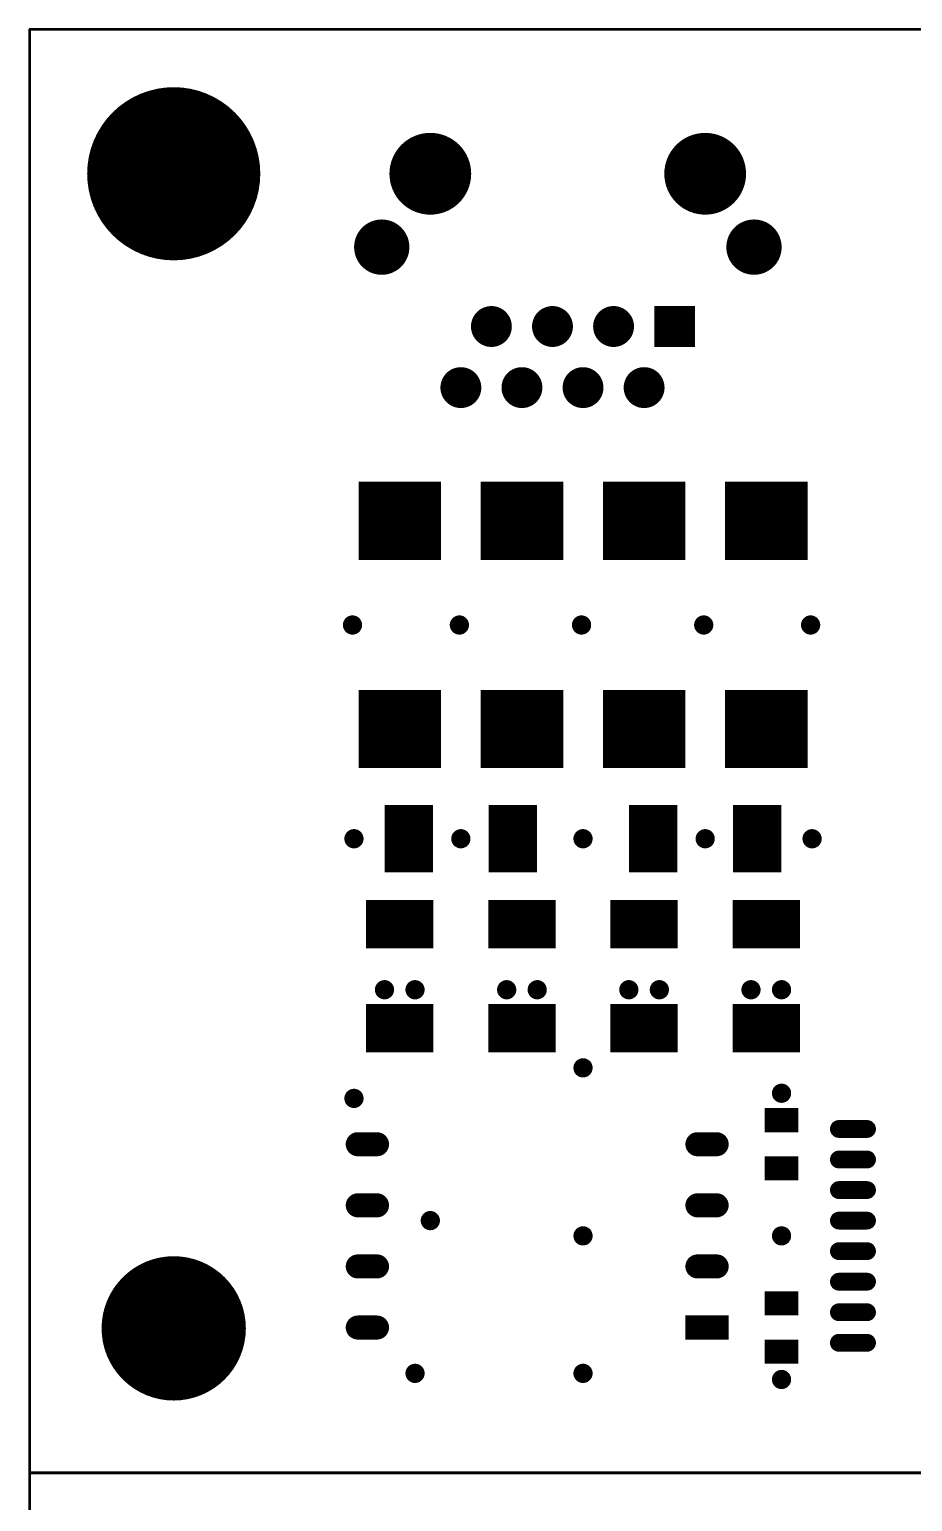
# Model space of a CAD drawing. Extents: x -61 to 101, y -94 to 26.
# Drawn here: x -61.1 to -24.4, y -35.2 to 26 of the extents above; entities that cross this region are included whole.
import ezdxf

# ---------------------------------------------------------------- set-up
doc = ezdxf.new("R2010")
doc.units = 0
doc.header["$MEASUREMENT"] = 0
doc.layers.add('BOARD', color=5, linetype='CONTINUOUS', lineweight=50)
doc.layers.add('TOP', color=74, linetype='CONTINUOUS')

msp = doc.modelspace()

# ---------------------------------------------------------------- linework, layer by layer
at = {"layer": 'BOARD', "color": 4, "linetype": 'ByBlock'}
msp.add_line((-61.12, -33.975), (100.88, -33.975), dxfattribs=at)
at = {"layer": 'BOARD'}
for points in [[(-61.12, -33.975), (100.88, -33.975), (100.88, 26.025), (-61.12, 26.025)], [(100.88, -33.975), (-61.12, -33.975), (-61.12, -93.975), (100.88, -93.975)]]:
    msp.add_lwpolyline(points, close=True, dxfattribs=at)
at = {"layer": 'TOP', "const_width": 0.2}
for points in [[(-55.12, 16.525, 1), (-55.12, 23.525, 1)], [(-55.12, 22.525, 1), (-55.12, 23.125, 1)], [(-57.1, 21.705, 1), (-57.1, 22.305, 1)], [(-53.14, 21.705, 1), (-53.14, 22.305, 1)], [(-44.45, 18.425, 1), (-44.45, 21.625, 1)], [(-33.02, 18.425, 1), (-33.02, 21.625, 1)], [(-57.92, 19.725, 1), (-57.92, 20.325, 1)], [(-52.32, 19.725, 1), (-52.32, 20.325, 1)], [(-57.1, 17.745, 1), (-57.1, 18.345, 1)], [(-53.14, 17.745, 1), (-53.14, 18.345, 1)], [(-46.47, 15.925, 1), (-46.47, 18.025, 1)], [(-30.99, 15.925, 1), (-30.99, 18.025, 1)], [(-55.12, 16.925, 1), (-55.12, 17.525, 1)], [(-41.91, 12.925, 1), (-41.91, 14.425, 1)], [(-39.37, 12.925, 1), (-39.37, 14.425, 1)], [(-36.83, 12.925, 1), (-36.83, 14.425, 1)], [(-43.18, 10.385, 1), (-43.18, 11.885, 1)], [(-40.64, 10.385, 1), (-40.64, 11.885, 1)], [(-38.1, 10.385, 1), (-38.1, 11.885, 1)], [(-35.56, 10.385, 1), (-35.56, 11.885, 1)], [(-47.686, 0.966, 1), (-47.686, 1.566, 1)], [(-43.241, 0.966, 1), (-43.241, 1.566, 1)], [(-38.161, 0.966, 1), (-38.161, 1.566, 1)], [(-33.081, 0.966, 1), (-33.081, 1.566, 1)], [(-28.636, 0.966, 1), (-28.636, 1.566, 1)], [(-47.625, -7.92, 1), (-47.625, -7.32, 1)], [(-43.18, -7.92, 1), (-43.18, -7.32, 1)], [(-38.1, -7.92, 1), (-38.1, -7.32, 1)], [(-33.02, -7.92, 1), (-33.02, -7.32, 1)], [(-28.575, -7.92, 1), (-28.575, -7.32, 1)], [(-46.355, -14.197, 1), (-46.355, -13.597, 1)], [(-45.085, -14.197, 1), (-45.085, -13.597, 1)], [(-41.275, -14.197, 1), (-41.275, -13.597, 1)], [(-40.005, -14.197, 1), (-40.005, -13.597, 1)], [(-36.195, -14.197, 1), (-36.195, -13.597, 1)], [(-34.925, -14.197, 1), (-34.925, -13.597, 1)], [(-31.115, -14.197, 1), (-31.115, -13.597, 1)], [(-29.845, -14.197, 1), (-29.845, -13.597, 1)], [(-38.1, -17.445, 1), (-38.1, -16.845, 1)], [(-47.625, -18.715, 1), (-47.625, -18.115, 1)], [(-29.845, -18.5, 1), (-29.845, -17.9, 1)], [(-27.46, -19.955, -1), (-27.46, -19.415), (-26.29, -19.415, -1), (-26.29, -19.955)], [(-47.467, -20.72, -1), (-47.467, -19.92), (-46.667, -19.92, -1), (-46.667, -20.72)], [(-33.343, -20.72, -1), (-33.343, -19.92), (-32.543, -19.92, -1), (-32.543, -20.72)], [(-27.46, -21.225, -1), (-27.46, -20.685), (-26.29, -20.685, -1), (-26.29, -21.225)], [(-27.46, -22.495, -1), (-27.46, -21.955), (-26.29, -21.955, -1), (-26.29, -22.495)], [(-47.467, -23.26, -1), (-47.467, -22.46), (-46.667, -22.46, -1), (-46.667, -23.26)], [(-33.343, -23.26, -1), (-33.343, -22.46), (-32.543, -22.46, -1), (-32.543, -23.26)], [(-44.45, -23.795, 1), (-44.45, -23.195, 1)], [(-27.46, -23.765, -1), (-27.46, -23.225), (-26.29, -23.225, -1), (-26.29, -23.765)], [(-38.1, -24.43, 1), (-38.1, -23.83, 1)], [(-29.845, -24.43, 1), (-29.845, -23.83, 1)], [(-27.46, -25.035, -1), (-27.46, -24.495), (-26.29, -24.495, -1), (-26.29, -25.035)], [(-55.12, -30.875, 1), (-55.12, -25.075, 1)], [(-47.467, -25.8, -1), (-47.467, -25), (-46.667, -25, -1), (-46.667, -25.8)], [(-33.343, -25.8, -1), (-33.343, -25), (-32.543, -25, -1), (-32.543, -25.8)], [(-27.46, -26.305, -1), (-27.46, -25.765), (-26.29, -25.765, -1), (-26.29, -26.305)], [(-47.467, -28.34, -1), (-47.467, -27.54), (-46.667, -27.54, -1), (-46.667, -28.34)], [(-27.46, -27.575, -1), (-27.46, -27.035), (-26.29, -27.035, -1), (-26.29, -27.575)], [(-27.46, -28.845, -1), (-27.46, -28.305), (-26.29, -28.305, -1), (-26.29, -28.845)], [(-45.085, -30.145, 1), (-45.085, -29.545, 1)], [(-38.1, -30.145, 1), (-38.1, -29.545, 1)], [(-29.845, -30.4, 1), (-29.845, -29.8, 1)]]:
    msp.add_lwpolyline(points, format="xyb", close=True, dxfattribs=at)
for points in [[(-56.592, 23.2), (-53.648, 23.2)], [(-56.047, 23.4), (-54.193, 23.4)], [(-57.49, 22.6), (-52.75, 22.6)], [(-57.252, 22.8), (-52.988, 22.8)], [(-56.963, 23), (-53.277, 23)], [(-55.418, 22.8), (-54.822, 22.8)], [(-55.363, 23), (-54.877, 23)], [(-55.318, 22.6), (-54.922, 22.6)], [(-58.009, 22), (-52.231, 22)], [(-57.862, 22.2), (-52.378, 22.2)], [(-57.69, 22.4), (-52.55, 22.4)], [(-57.399, 22), (-56.801, 22)], [(-57.327, 22.2), (-56.873, 22.2)], [(-53.439, 22), (-52.841, 22)], [(-53.367, 22.2), (-52.913, 22.2)], [(-58.338, 21.4), (-51.902, 21.4)], [(-58.245, 21.6), (-51.995, 21.6)], [(-58.136, 21.8), (-52.104, 21.8)], [(-57.319, 21.8), (-56.881, 21.8)], [(-53.359, 21.8), (-52.921, 21.8)], [(-45.268, 21.4), (-43.632, 21.4)], [(-44.731, 21.6), (-44.169, 21.6)], [(-33.838, 21.4), (-32.202, 21.4)], [(-33.301, 21.6), (-32.739, 21.6)], [(-58.533, 20.8), (-51.707, 20.8)], [(-58.481, 21), (-51.759, 21)], [(-58.416, 21.2), (-51.824, 21.2)], [(-45.849, 20.8), (-43.051, 20.8)], [(-45.718, 21), (-43.182, 21)], [(-45.535, 21.2), (-43.365, 21.2)], [(-34.419, 20.8), (-31.621, 20.8)], [(-34.288, 21), (-31.752, 21)], [(-34.105, 21.2), (-31.935, 21.2)], [(-58.615, 20.2), (-51.625, 20.2)], [(-58.599, 20.4), (-51.641, 20.4)], [(-58.572, 20.6), (-51.668, 20.6)], [(-58.163, 20.2), (-57.677, 20.2)], [(-52.563, 20.2), (-52.077, 20.2)], [(-46.04, 20.2), (-42.86, 20.2)], [(-46.005, 20.4), (-42.895, 20.4)], [(-45.943, 20.6), (-42.957, 20.6)], [(-34.61, 20.2), (-31.43, 20.2)], [(-34.575, 20.4), (-31.465, 20.4)], [(-34.513, 20.6), (-31.527, 20.6)], [(-58.619, 20), (-51.621, 20)], [(-58.612, 19.8), (-51.628, 19.8)], [(-58.594, 19.6), (-51.646, 19.6)], [(-58.218, 20), (-57.622, 20)], [(-58.118, 19.8), (-57.722, 19.8)], [(-52.618, 20), (-52.022, 20)], [(-52.518, 19.8), (-52.122, 19.8)], [(-46.049, 20), (-42.851, 20)], [(-46.034, 19.8), (-42.866, 19.8)], [(-45.992, 19.6), (-42.908, 19.6)], [(-34.619, 20), (-31.421, 20)], [(-34.604, 19.8), (-31.436, 19.8)], [(-34.562, 19.6), (-31.478, 19.6)], [(-58.563, 19.4), (-51.677, 19.4)], [(-58.521, 19.2), (-51.719, 19.2)], [(-58.466, 19), (-51.774, 19)], [(-45.922, 19.4), (-42.978, 19.4)], [(-45.82, 19.2), (-43.08, 19.2)], [(-45.678, 19), (-43.222, 19)], [(-34.492, 19.4), (-31.548, 19.4)], [(-34.39, 19.2), (-31.65, 19.2)], [(-34.248, 19), (-31.792, 19)], [(-58.398, 18.8), (-51.842, 18.8)], [(-58.316, 18.6), (-51.924, 18.6)], [(-58.219, 18.4), (-52.021, 18.4)], [(-45.479, 18.8), (-43.421, 18.8)], [(-45.177, 18.6), (-43.723, 18.6)], [(-34.049, 18.8), (-31.991, 18.8)], [(-33.747, 18.6), (-32.293, 18.6)], [(-58.106, 18.2), (-52.134, 18.2)], [(-57.974, 18), (-52.266, 18)], [(-57.821, 17.8), (-52.419, 17.8)], [(-57.396, 18), (-56.804, 18)], [(-57.356, 18.2), (-56.844, 18.2)], [(-57.273, 17.8), (-56.927, 17.8)], [(-53.436, 18), (-52.844, 18)], [(-53.396, 18.2), (-52.884, 18.2)], [(-53.313, 17.8), (-52.967, 17.8)], [(-47.119, 17.8), (-45.821, 17.8)], [(-46.697, 18), (-46.243, 18)], [(-31.639, 17.8), (-30.341, 17.8)], [(-31.217, 18), (-30.763, 18)], [(-57.643, 17.6), (-52.597, 17.6)], [(-57.435, 17.4), (-52.805, 17.4)], [(-57.186, 17.2), (-53.054, 17.2)], [(-55.418, 17.2), (-54.822, 17.2)], [(-55.363, 17.4), (-54.877, 17.4)], [(-47.495, 17.2), (-45.445, 17.2)], [(-47.43, 17.4), (-45.51, 17.4)], [(-47.313, 17.6), (-45.627, 17.6)], [(-32.015, 17.2), (-29.965, 17.2)], [(-31.95, 17.4), (-30.03, 17.4)], [(-31.833, 17.6), (-30.147, 17.6)], [(-56.88, 17), (-53.36, 17)], [(-56.479, 16.8), (-53.761, 16.8)], [(-55.84, 16.6), (-54.4, 16.6)], [(-55.318, 17), (-54.922, 17)], [(-47.519, 17), (-45.421, 17)], [(-47.505, 16.8), (-45.435, 16.8)], [(-47.45, 16.6), (-45.49, 16.6)], [(-32.039, 17), (-29.941, 17)], [(-32.025, 16.8), (-29.955, 16.8)], [(-31.97, 16.6), (-30.01, 16.6)], [(-47.348, 16.4), (-45.592, 16.4)], [(-47.178, 16.2), (-45.762, 16.2)], [(-46.859, 16), (-46.081, 16)], [(-31.868, 16.4), (-30.112, 16.4)], [(-31.698, 16.2), (-30.282, 16.2)], [(-31.379, 16), (-30.601, 16)], [(-42.585, 14), (-41.235, 14)], [(-42.445, 14.2), (-41.375, 14.2)], [(-42.102, 14.4), (-41.718, 14.4)], [(-40.045, 14), (-38.695, 14)], [(-39.905, 14.2), (-38.835, 14.2)], [(-39.562, 14.4), (-39.178, 14.4)], [(-37.505, 14), (-36.155, 14)], [(-37.365, 14.2), (-36.295, 14.2)], [(-37.022, 14.4), (-36.638, 14.4)], [(-35.04, 14.4), (-33.54, 14.4)], [(-35.04, 14.2), (-33.54, 14.2)], [(-35.04, 14), (-33.54, 14)], [(-42.656, 13.6), (-41.164, 13.6)], [(-42.649, 13.8), (-41.171, 13.8)], [(-42.607, 13.4), (-41.213, 13.4)], [(-40.116, 13.6), (-38.624, 13.6)], [(-40.109, 13.8), (-38.631, 13.8)], [(-40.067, 13.4), (-38.673, 13.4)], [(-37.576, 13.6), (-36.084, 13.6)], [(-37.569, 13.8), (-36.091, 13.8)], [(-37.527, 13.4), (-36.133, 13.4)], [(-35.04, 13.8), (-33.54, 13.8)], [(-35.04, 13.6), (-33.54, 13.6)], [(-35.04, 13.4), (-33.54, 13.4)], [(-42.49, 13.2), (-41.33, 13.2)], [(-42.236, 13), (-41.584, 13)], [(-39.95, 13.2), (-38.79, 13.2)], [(-39.696, 13), (-39.044, 13)], [(-37.41, 13.2), (-36.25, 13.2)], [(-37.156, 13), (-36.504, 13)], [(-35.04, 13.2), (-33.54, 13.2)], [(-35.04, 13), (-33.54, 13)], [(-43.768, 11.6), (-42.592, 11.6)], [(-43.526, 11.8), (-42.834, 11.8)], [(-41.228, 11.6), (-40.052, 11.6)], [(-40.986, 11.8), (-40.294, 11.8)], [(-38.688, 11.6), (-37.512, 11.6)], [(-38.446, 11.8), (-37.754, 11.8)], [(-36.148, 11.6), (-34.972, 11.6)], [(-35.906, 11.8), (-35.214, 11.8)], [(-43.927, 11.2), (-42.433, 11.2)], [(-43.917, 11), (-42.443, 11)], [(-43.881, 11.4), (-42.479, 11.4)], [(-41.387, 11.2), (-39.893, 11.2)], [(-41.377, 11), (-39.903, 11)], [(-41.341, 11.4), (-39.939, 11.4)], [(-38.847, 11.2), (-37.353, 11.2)], [(-38.837, 11), (-37.363, 11)], [(-38.801, 11.4), (-37.399, 11.4)], [(-36.307, 11.2), (-34.813, 11.2)], [(-36.297, 11), (-34.823, 11)], [(-36.261, 11.4), (-34.859, 11.4)], [(-43.851, 10.8), (-42.509, 10.8)], [(-43.705, 10.6), (-42.655, 10.6)], [(-43.329, 10.4), (-43.031, 10.4)], [(-41.311, 10.8), (-39.969, 10.8)], [(-41.165, 10.6), (-40.115, 10.6)], [(-40.789, 10.4), (-40.491, 10.4)], [(-38.771, 10.8), (-37.429, 10.8)], [(-38.625, 10.6), (-37.575, 10.6)], [(-38.249, 10.4), (-37.951, 10.4)], [(-36.231, 10.8), (-34.889, 10.8)], [(-36.085, 10.6), (-35.035, 10.6)], [(-35.709, 10.4), (-35.411, 10.4)], [(-47.335, 7), (-44.105, 7)], [(-47.335, 6.8), (-44.105, 6.8)], [(-42.255, 7), (-39.025, 7)], [(-42.255, 6.8), (-39.025, 6.8)], [(-37.175, 7), (-33.945, 7)], [(-37.175, 6.8), (-33.945, 6.8)], [(-32.095, 7), (-28.865, 7)], [(-32.095, 6.8), (-28.865, 6.8)], [(-47.335, 6.6), (-44.105, 6.6)], [(-47.335, 6.4), (-44.105, 6.4)], [(-47.335, 6.2), (-44.105, 6.2)], [(-42.255, 6.6), (-39.025, 6.6)], [(-42.255, 6.4), (-39.025, 6.4)], [(-42.255, 6.2), (-39.025, 6.2)], [(-37.175, 6.6), (-33.945, 6.6)], [(-37.175, 6.4), (-33.945, 6.4)], [(-37.175, 6.2), (-33.945, 6.2)], [(-32.095, 6.6), (-28.865, 6.6)], [(-32.095, 6.4), (-28.865, 6.4)], [(-32.095, 6.2), (-28.865, 6.2)], [(-47.335, 6), (-44.105, 6)], [(-47.335, 5.8), (-44.105, 5.8)], [(-47.335, 5.6), (-44.105, 5.6)], [(-42.255, 6), (-39.025, 6)], [(-42.255, 5.8), (-39.025, 5.8)], [(-42.255, 5.6), (-39.025, 5.6)], [(-37.175, 6), (-33.945, 6)], [(-37.175, 5.8), (-33.945, 5.8)], [(-37.175, 5.6), (-33.945, 5.6)], [(-32.095, 6), (-28.865, 6)], [(-32.095, 5.8), (-28.865, 5.8)], [(-32.095, 5.6), (-28.865, 5.6)], [(-47.335, 5.4), (-44.105, 5.4)], [(-47.335, 5.2), (-44.105, 5.2)], [(-47.335, 5), (-44.105, 5)], [(-47.335, 4.8), (-44.105, 4.8)], [(-42.255, 5.4), (-39.025, 5.4)], [(-42.255, 5.2), (-39.025, 5.2)], [(-42.255, 5), (-39.025, 5)], [(-42.255, 4.8), (-39.025, 4.8)], [(-37.175, 5.4), (-33.945, 5.4)], [(-37.175, 5.2), (-33.945, 5.2)], [(-37.175, 5), (-33.945, 5)], [(-37.175, 4.8), (-33.945, 4.8)], [(-32.095, 5.4), (-28.865, 5.4)], [(-32.095, 5.2), (-28.865, 5.2)], [(-32.095, 5), (-28.865, 5)], [(-32.095, 4.8), (-28.865, 4.8)], [(-47.335, 4.6), (-44.105, 4.6)], [(-47.335, 4.4), (-44.105, 4.4)], [(-47.335, 4.2), (-44.105, 4.2)], [(-42.255, 4.6), (-39.025, 4.6)], [(-42.255, 4.4), (-39.025, 4.4)], [(-42.255, 4.2), (-39.025, 4.2)], [(-37.175, 4.6), (-33.945, 4.6)], [(-37.175, 4.4), (-33.945, 4.4)], [(-37.175, 4.2), (-33.945, 4.2)], [(-32.095, 4.6), (-28.865, 4.6)], [(-32.095, 4.4), (-28.865, 4.4)], [(-32.095, 4.2), (-28.865, 4.2)], [(-47.978, 1.2), (-47.394, 1.2)], [(-47.954, 1.4), (-47.418, 1.4)], [(-43.533, 1.2), (-42.949, 1.2)], [(-43.509, 1.4), (-42.973, 1.4)], [(-38.453, 1.2), (-37.869, 1.2)], [(-38.429, 1.4), (-37.893, 1.4)], [(-33.373, 1.2), (-32.789, 1.2)], [(-33.349, 1.4), (-32.813, 1.4)], [(-28.928, 1.2), (-28.344, 1.2)], [(-28.904, 1.4), (-28.368, 1.4)], [(-47.824, 1), (-47.548, 1)], [(-43.379, 1), (-43.103, 1)], [(-38.299, 1), (-38.023, 1)], [(-33.219, 1), (-32.943, 1)], [(-28.774, 1), (-28.498, 1)], [(-47.335, -1.6), (-44.105, -1.6)], [(-47.335, -1.8), (-44.105, -1.8)], [(-42.255, -1.6), (-39.025, -1.6)], [(-42.255, -1.8), (-39.025, -1.8)], [(-37.175, -1.6), (-33.945, -1.6)], [(-37.175, -1.8), (-33.945, -1.8)], [(-32.095, -1.6), (-28.865, -1.6)], [(-32.095, -1.8), (-28.865, -1.8)], [(-47.335, -2), (-44.105, -2)], [(-47.335, -2.2), (-44.105, -2.2)], [(-47.335, -2.4), (-44.105, -2.4)], [(-42.255, -2), (-39.025, -2)], [(-42.255, -2.2), (-39.025, -2.2)], [(-42.255, -2.4), (-39.025, -2.4)], [(-37.175, -2), (-33.945, -2)], [(-37.175, -2.2), (-33.945, -2.2)], [(-37.175, -2.4), (-33.945, -2.4)], [(-32.095, -2), (-28.865, -2)], [(-32.095, -2.2), (-28.865, -2.2)], [(-32.095, -2.4), (-28.865, -2.4)], [(-47.335, -2.6), (-44.105, -2.6)], [(-47.335, -2.8), (-44.105, -2.8)], [(-47.335, -3), (-44.105, -3)], [(-42.255, -2.6), (-39.025, -2.6)], [(-42.255, -2.8), (-39.025, -2.8)], [(-42.255, -3), (-39.025, -3)], [(-37.175, -2.6), (-33.945, -2.6)], [(-37.175, -2.8), (-33.945, -2.8)], [(-37.175, -3), (-33.945, -3)], [(-32.095, -2.6), (-28.865, -2.6)], [(-32.095, -2.8), (-28.865, -2.8)], [(-32.095, -3), (-28.865, -3)], [(-47.335, -3.2), (-44.105, -3.2)], [(-47.335, -3.4), (-44.105, -3.4)], [(-47.335, -3.6), (-44.105, -3.6)], [(-42.255, -3.2), (-39.025, -3.2)], [(-42.255, -3.4), (-39.025, -3.4)], [(-42.255, -3.6), (-39.025, -3.6)], [(-37.175, -3.2), (-33.945, -3.2)], [(-37.175, -3.4), (-33.945, -3.4)], [(-37.175, -3.6), (-33.945, -3.6)], [(-32.095, -3.2), (-28.865, -3.2)], [(-32.095, -3.4), (-28.865, -3.4)], [(-32.095, -3.6), (-28.865, -3.6)], [(-47.335, -3.8), (-44.105, -3.8)], [(-47.335, -4), (-44.105, -4)], [(-47.335, -4.2), (-44.105, -4.2)], [(-42.255, -3.8), (-39.025, -3.8)], [(-42.255, -4), (-39.025, -4)], [(-42.255, -4.2), (-39.025, -4.2)], [(-37.175, -3.8), (-33.945, -3.8)], [(-37.175, -4), (-33.945, -4)], [(-37.175, -4.2), (-33.945, -4.2)], [(-32.095, -3.8), (-28.865, -3.8)], [(-32.095, -4), (-28.865, -4)], [(-32.095, -4.2), (-28.865, -4.2)], [(-47.335, -4.4), (-44.105, -4.4)], [(-42.255, -4.4), (-39.025, -4.4)], [(-37.175, -4.4), (-33.945, -4.4)], [(-32.095, -4.4), (-28.865, -4.4)], [(-46.242, -6.4), (-44.442, -6.4)], [(-46.242, -6.6), (-44.442, -6.6)], [(-46.242, -6.8), (-44.442, -6.8)], [(-41.918, -6.4), (-40.118, -6.4)], [(-41.918, -6.6), (-40.118, -6.6)], [(-41.918, -6.8), (-40.118, -6.8)], [(-36.082, -6.4), (-34.282, -6.4)], [(-36.082, -6.6), (-34.282, -6.6)], [(-36.082, -6.8), (-34.282, -6.8)], [(-31.758, -6.4), (-29.958, -6.4)], [(-31.758, -6.6), (-29.958, -6.6)], [(-31.758, -6.8), (-29.958, -6.8)], [(-47.828, -7.4), (-47.422, -7.4)], [(-46.242, -7), (-44.442, -7)], [(-46.242, -7.2), (-44.442, -7.2)], [(-46.242, -7.4), (-44.442, -7.4)], [(-43.383, -7.4), (-42.977, -7.4)], [(-41.918, -7), (-40.118, -7)], [(-41.918, -7.2), (-40.118, -7.2)], [(-41.918, -7.4), (-40.118, -7.4)], [(-38.303, -7.4), (-37.897, -7.4)], [(-36.082, -7), (-34.282, -7)], [(-36.082, -7.2), (-34.282, -7.2)], [(-36.082, -7.4), (-34.282, -7.4)], [(-33.223, -7.4), (-32.817, -7.4)], [(-31.758, -7), (-29.958, -7)], [(-31.758, -7.2), (-29.958, -7.2)], [(-31.758, -7.4), (-29.958, -7.4)], [(-28.778, -7.4), (-28.372, -7.4)], [(-47.924, -7.6), (-47.326, -7.6)], [(-47.865, -7.8), (-47.385, -7.8)], [(-46.242, -7.6), (-44.442, -7.6)], [(-46.242, -7.8), (-44.442, -7.8)], [(-46.242, -8), (-44.442, -8)], [(-43.479, -7.6), (-42.881, -7.6)], [(-43.42, -7.8), (-42.94, -7.8)], [(-41.918, -7.6), (-40.118, -7.6)], [(-41.918, -7.8), (-40.118, -7.8)], [(-41.918, -8), (-40.118, -8)], [(-38.399, -7.6), (-37.801, -7.6)], [(-38.34, -7.8), (-37.86, -7.8)], [(-36.082, -7.6), (-34.282, -7.6)], [(-36.082, -7.8), (-34.282, -7.8)], [(-36.082, -8), (-34.282, -8)], [(-33.319, -7.6), (-32.721, -7.6)], [(-33.26, -7.8), (-32.78, -7.8)], [(-31.758, -7.6), (-29.958, -7.6)], [(-31.758, -7.8), (-29.958, -7.8)], [(-31.758, -8), (-29.958, -8)], [(-28.874, -7.6), (-28.276, -7.6)], [(-28.815, -7.8), (-28.335, -7.8)], [(-46.242, -8.2), (-44.442, -8.2)], [(-46.242, -8.4), (-44.442, -8.4)], [(-46.242, -8.6), (-44.442, -8.6)], [(-41.918, -8.2), (-40.118, -8.2)], [(-41.918, -8.4), (-40.118, -8.4)], [(-41.918, -8.6), (-40.118, -8.6)], [(-36.082, -8.2), (-34.282, -8.2)], [(-36.082, -8.4), (-34.282, -8.4)], [(-36.082, -8.6), (-34.282, -8.6)], [(-31.758, -8.2), (-29.958, -8.2)], [(-31.758, -8.4), (-29.958, -8.4)], [(-31.758, -8.6), (-29.958, -8.6)], [(-46.242, -8.8), (-44.442, -8.8)], [(-41.918, -8.8), (-40.118, -8.8)], [(-36.082, -8.8), (-34.282, -8.8)], [(-31.758, -8.8), (-29.958, -8.8)], [(-47.02, -10.4), (-44.42, -10.4)], [(-41.94, -10.4), (-39.34, -10.4)], [(-36.86, -10.4), (-34.26, -10.4)], [(-31.78, -10.4), (-29.18, -10.4)], [(-47.02, -10.6), (-44.42, -10.6)], [(-47.02, -10.8), (-44.42, -10.8)], [(-47.02, -11), (-44.42, -11)], [(-41.94, -10.6), (-39.34, -10.6)], [(-41.94, -10.8), (-39.34, -10.8)], [(-41.94, -11), (-39.34, -11)], [(-36.86, -10.6), (-34.26, -10.6)], [(-36.86, -10.8), (-34.26, -10.8)], [(-36.86, -11), (-34.26, -11)], [(-31.78, -10.6), (-29.18, -10.6)], [(-31.78, -10.8), (-29.18, -10.8)], [(-31.78, -11), (-29.18, -11)], [(-47.02, -11.2), (-44.42, -11.2)], [(-47.02, -11.4), (-44.42, -11.4)], [(-47.02, -11.6), (-44.42, -11.6)], [(-41.94, -11.2), (-39.34, -11.2)], [(-41.94, -11.4), (-39.34, -11.4)], [(-41.94, -11.6), (-39.34, -11.6)], [(-36.86, -11.2), (-34.26, -11.2)], [(-36.86, -11.4), (-34.26, -11.4)], [(-36.86, -11.6), (-34.26, -11.6)], [(-31.78, -11.2), (-29.18, -11.2)], [(-31.78, -11.4), (-29.18, -11.4)], [(-31.78, -11.6), (-29.18, -11.6)], [(-47.02, -11.8), (-44.42, -11.8)], [(-47.02, -12), (-44.42, -12)], [(-41.94, -11.8), (-39.34, -11.8)], [(-41.94, -12), (-39.34, -12)], [(-36.86, -11.8), (-34.26, -11.8)], [(-36.86, -12), (-34.26, -12)], [(-31.78, -11.8), (-29.18, -11.8)], [(-31.78, -12), (-29.18, -12)], [(-46.638, -13.8), (-46.072, -13.8)], [(-46.636, -14), (-46.074, -14)], [(-46.397, -13.6), (-46.313, -13.6)], [(-45.368, -13.8), (-44.802, -13.8)], [(-45.366, -14), (-44.804, -14)], [(-45.127, -13.6), (-45.043, -13.6)], [(-41.558, -13.8), (-40.992, -13.8)], [(-41.556, -14), (-40.994, -14)], [(-41.317, -13.6), (-41.233, -13.6)], [(-40.288, -13.8), (-39.722, -13.8)], [(-40.286, -14), (-39.724, -14)], [(-40.047, -13.6), (-39.963, -13.6)], [(-36.478, -13.8), (-35.912, -13.8)], [(-36.476, -14), (-35.914, -14)], [(-36.237, -13.6), (-36.153, -13.6)], [(-35.208, -13.8), (-34.642, -13.8)], [(-35.206, -14), (-34.644, -14)], [(-34.967, -13.6), (-34.883, -13.6)], [(-31.398, -13.8), (-30.832, -13.8)], [(-31.396, -14), (-30.834, -14)], [(-31.157, -13.6), (-31.073, -13.6)], [(-30.128, -13.8), (-29.562, -13.8)], [(-30.126, -14), (-29.564, -14)], [(-29.887, -13.6), (-29.803, -13.6)], [(-47.02, -14.6), (-44.42, -14.6)], [(-41.94, -14.6), (-39.34, -14.6)], [(-36.86, -14.6), (-34.26, -14.6)], [(-31.78, -14.6), (-29.18, -14.6)], [(-47.02, -14.8), (-44.42, -14.8)], [(-47.02, -15), (-44.42, -15)], [(-47.02, -15.2), (-44.42, -15.2)], [(-47.02, -15.4), (-44.42, -15.4)], [(-41.94, -14.8), (-39.34, -14.8)], [(-41.94, -15), (-39.34, -15)], [(-41.94, -15.2), (-39.34, -15.2)], [(-41.94, -15.4), (-39.34, -15.4)], [(-36.86, -14.8), (-34.26, -14.8)], [(-36.86, -15), (-34.26, -15)], [(-36.86, -15.2), (-34.26, -15.2)], [(-36.86, -15.4), (-34.26, -15.4)], [(-31.78, -14.8), (-29.18, -14.8)], [(-31.78, -15), (-29.18, -15)], [(-31.78, -15.2), (-29.18, -15.2)], [(-31.78, -15.4), (-29.18, -15.4)], [(-47.02, -15.6), (-44.42, -15.6)], [(-47.02, -15.8), (-44.42, -15.8)], [(-47.02, -16), (-44.42, -16)], [(-41.94, -15.6), (-39.34, -15.6)], [(-41.94, -15.8), (-39.34, -15.8)], [(-41.94, -16), (-39.34, -16)], [(-36.86, -15.6), (-34.26, -15.6)], [(-36.86, -15.8), (-34.26, -15.8)], [(-36.86, -16), (-34.26, -16)], [(-31.78, -15.6), (-29.18, -15.6)], [(-31.78, -15.8), (-29.18, -15.8)], [(-31.78, -16), (-29.18, -16)], [(-47.02, -16.2), (-44.42, -16.2)], [(-41.94, -16.2), (-39.34, -16.2)], [(-36.86, -16.2), (-34.26, -16.2)], [(-31.78, -16.2), (-29.18, -16.2)], [(-38.394, -17.2), (-37.806, -17.2)], [(-38.362, -17), (-37.838, -17)], [(-38.258, -17.4), (-37.942, -17.4)], [(-47.924, -18.4), (-47.326, -18.4)], [(-47.834, -18.2), (-47.416, -18.2)], [(-30.145, -18.2), (-29.545, -18.2)], [(-30.068, -18), (-29.622, -18)], [(-30.068, -18.4), (-29.622, -18.4)], [(-47.861, -18.6), (-47.389, -18.6)], [(-30.445, -19), (-29.245, -19)], [(-30.445, -19.2), (-29.245, -19.2)], [(-30.445, -19.4), (-29.245, -19.4)], [(-30.445, -19.6), (-29.245, -19.6)], [(-27.716, -19.6), (-26.034, -19.6)], [(-47.848, -20.2), (-46.286, -20.2)], [(-47.707, -20), (-46.427, -20)], [(-33.724, -20.2), (-32.162, -20.2)], [(-33.583, -20), (-32.303, -20)], [(-27.704, -19.8), (-26.046, -19.8)], [(-47.858, -20.4), (-46.276, -20.4)], [(-47.752, -20.6), (-46.382, -20.6)], [(-33.734, -20.4), (-32.152, -20.4)], [(-33.628, -20.6), (-32.258, -20.6)], [(-27.681, -20.8), (-26.069, -20.8)], [(-30.445, -21), (-29.245, -21)], [(-30.445, -21.2), (-29.245, -21.2)], [(-30.445, -21.4), (-29.245, -21.4)], [(-27.726, -21), (-26.024, -21)], [(-27.573, -21.2), (-26.177, -21.2)], [(-30.445, -21.6), (-29.245, -21.6)], [(-27.609, -22), (-26.141, -22)], [(-47.77, -22.6), (-46.364, -22.6)], [(-33.646, -22.6), (-32.24, -22.6)], [(-27.728, -22.2), (-26.022, -22.2)], [(-27.665, -22.4), (-26.085, -22.4)], [(-47.862, -22.8), (-46.272, -22.8)], [(-47.841, -23), (-46.293, -23)], [(-47.677, -23.2), (-46.457, -23.2)], [(-44.504, -23.2), (-44.396, -23.2)], [(-33.738, -22.8), (-32.148, -22.8)], [(-33.717, -23), (-32.169, -23)], [(-33.553, -23.2), (-32.333, -23.2)], [(-44.734, -23.4), (-44.166, -23.4)], [(-44.731, -23.6), (-44.169, -23.6)], [(-27.712, -23.4), (-26.038, -23.4)], [(-27.708, -23.6), (-26.042, -23.6)], [(-38.391, -24.2), (-37.809, -24.2)], [(-38.37, -24), (-37.83, -24)], [(-38.23, -24.4), (-37.97, -24.4)], [(-30.136, -24.2), (-29.554, -24.2)], [(-30.115, -24), (-29.575, -24)], [(-29.975, -24.4), (-29.715, -24.4)], [(-47.467, -25), (-46.667, -25)], [(-33.343, -25), (-32.543, -25)], [(-27.727, -24.8), (-26.023, -24.8)], [(-27.673, -24.6), (-26.077, -24.6)], [(-27.592, -25), (-26.158, -25)], [(-57.038, -25.8), (-53.202, -25.8)], [(-56.784, -25.6), (-53.456, -25.6)], [(-56.453, -25.4), (-53.787, -25.4)], [(-55.962, -25.2), (-54.278, -25.2)], [(-47.867, -25.4), (-46.267, -25.4)], [(-47.813, -25.2), (-46.321, -25.2)], [(-47.813, -25.6), (-46.321, -25.6)], [(-47.467, -25.8), (-46.667, -25.8)], [(-33.743, -25.4), (-32.143, -25.4)], [(-33.689, -25.2), (-32.197, -25.2)], [(-33.689, -25.6), (-32.197, -25.6)], [(-33.343, -25.8), (-32.543, -25.8)], [(-27.592, -25.8), (-26.158, -25.8)], [(-57.555, -26.4), (-52.685, -26.4)], [(-57.413, -26.2), (-52.827, -26.2)], [(-57.243, -26), (-52.997, -26)], [(-27.727, -26), (-26.023, -26)], [(-27.673, -26.2), (-26.077, -26.2)], [(-57.851, -27), (-52.389, -27)], [(-57.771, -26.8), (-52.469, -26.8)], [(-57.673, -26.6), (-52.567, -26.6)], [(-30.445, -26.6), (-29.245, -26.6)], [(-30.445, -26.8), (-29.245, -26.8)], [(-30.445, -27), (-29.245, -27)], [(-57.995, -27.6), (-52.245, -27.6)], [(-57.962, -27.4), (-52.278, -27.4)], [(-57.914, -27.2), (-52.326, -27.2)], [(-47.677, -27.6), (-46.457, -27.6)], [(-33.743, -27.6), (-32.143, -27.6)], [(-30.445, -27.2), (-29.245, -27.2)], [(-27.712, -27.4), (-26.038, -27.4)], [(-27.708, -27.2), (-26.042, -27.2)], [(-58.019, -28), (-52.221, -28)], [(-58.014, -27.8), (-52.226, -27.8)], [(-58.011, -28.2), (-52.229, -28.2)], [(-47.862, -28), (-46.272, -28)], [(-47.841, -27.8), (-46.293, -27.8)], [(-47.77, -28.2), (-46.364, -28.2)], [(-33.743, -27.8), (-32.143, -27.8)], [(-33.743, -28), (-32.143, -28)], [(-33.743, -28.2), (-32.143, -28.2)], [(-57.988, -28.4), (-52.252, -28.4)], [(-57.951, -28.6), (-52.289, -28.6)], [(-57.9, -28.8), (-52.34, -28.8)], [(-30.445, -28.6), (-29.245, -28.6)], [(-30.445, -28.8), (-29.245, -28.8)], [(-27.728, -28.6), (-26.022, -28.6)], [(-27.665, -28.4), (-26.085, -28.4)], [(-27.609, -28.8), (-26.141, -28.8)], [(-57.832, -29), (-52.408, -29)], [(-57.748, -29.2), (-52.492, -29.2)], [(-57.645, -29.4), (-52.595, -29.4)], [(-30.445, -29), (-29.245, -29)], [(-30.445, -29.2), (-29.245, -29.2)], [(-57.521, -29.6), (-52.719, -29.6)], [(-57.373, -29.8), (-52.867, -29.8)], [(-57.195, -30), (-53.045, -30)], [(-45.381, -29.8), (-44.789, -29.8)], [(-45.341, -30), (-44.829, -30)], [(-45.258, -29.6), (-44.912, -29.6)], [(-38.396, -29.8), (-37.804, -29.8)], [(-38.356, -30), (-37.844, -30)], [(-38.273, -29.6), (-37.927, -29.6)], [(-30.127, -30), (-29.563, -30)], [(-56.979, -30.2), (-53.261, -30.2)], [(-56.71, -30.4), (-53.53, -30.4)], [(-56.352, -30.6), (-53.888, -30.6)], [(-30.127, -30.2), (-29.563, -30.2)], [(-55.775, -30.8), (-54.465, -30.8)]]:
    msp.add_lwpolyline(points, dxfattribs=at)
for points in [[(-35.04, 12.925), (-35.04, 14.425), (-33.54, 14.425), (-33.54, 12.925)], [(-47.335, 4.07), (-47.335, 7.12), (-44.105, 7.12), (-44.105, 4.07)], [(-42.255, 4.07), (-42.255, 7.12), (-39.025, 7.12), (-39.025, 4.07)], [(-37.175, 4.07), (-37.175, 7.12), (-33.945, 7.12), (-33.945, 4.07)], [(-32.095, 4.07), (-32.095, 7.12), (-28.865, 7.12), (-28.865, 4.07)], [(-47.335, -4.58), (-47.335, -1.53), (-44.105, -1.53), (-44.105, -4.58)], [(-42.255, -4.58), (-42.255, -1.53), (-39.025, -1.53), (-39.025, -4.58)], [(-37.175, -4.58), (-37.175, -1.53), (-33.945, -1.53), (-33.945, -4.58)], [(-32.095, -4.58), (-32.095, -1.53), (-28.865, -1.53), (-28.865, -4.58)], [(-46.242, -8.92), (-46.242, -6.32), (-44.442, -6.32), (-44.442, -8.92)], [(-41.918, -8.92), (-41.918, -6.32), (-40.118, -6.32), (-40.118, -8.92)], [(-36.082, -8.92), (-36.082, -6.32), (-34.282, -6.32), (-34.282, -8.92)], [(-31.758, -8.92), (-31.758, -6.32), (-29.958, -6.32), (-29.958, -8.92)], [(-47.02, -12.073), (-47.02, -10.273), (-44.42, -10.273), (-44.42, -12.073)], [(-41.94, -12.073), (-41.94, -10.273), (-39.34, -10.273), (-39.34, -12.073)], [(-36.86, -12.073), (-36.86, -10.273), (-34.26, -10.273), (-34.26, -12.073)], [(-31.78, -12.073), (-31.78, -10.273), (-29.18, -10.273), (-29.18, -12.073)], [(-47.02, -16.397), (-47.02, -14.597), (-44.42, -14.597), (-44.42, -16.397)], [(-41.94, -16.397), (-41.94, -14.597), (-39.34, -14.597), (-39.34, -16.397)], [(-36.86, -16.397), (-36.86, -14.597), (-34.26, -14.597), (-34.26, -16.397)], [(-31.78, -16.397), (-31.78, -14.597), (-29.18, -14.597), (-29.18, -16.397)], [(-30.445, -19.72), (-30.445, -18.92), (-29.245, -18.92), (-29.245, -19.72)], [(-30.445, -21.72), (-30.445, -20.92), (-29.245, -20.92), (-29.245, -21.72)], [(-30.445, -27.34), (-30.445, -26.54), (-29.245, -26.54), (-29.245, -27.34)], [(-33.743, -28.34), (-33.743, -27.54), (-32.143, -27.54), (-32.143, -28.34)], [(-30.445, -29.34), (-30.445, -28.54), (-29.245, -28.54), (-29.245, -29.34)]]:
    msp.add_lwpolyline(points, close=True, dxfattribs=at)

doc.saveas('drawing.dxf')
